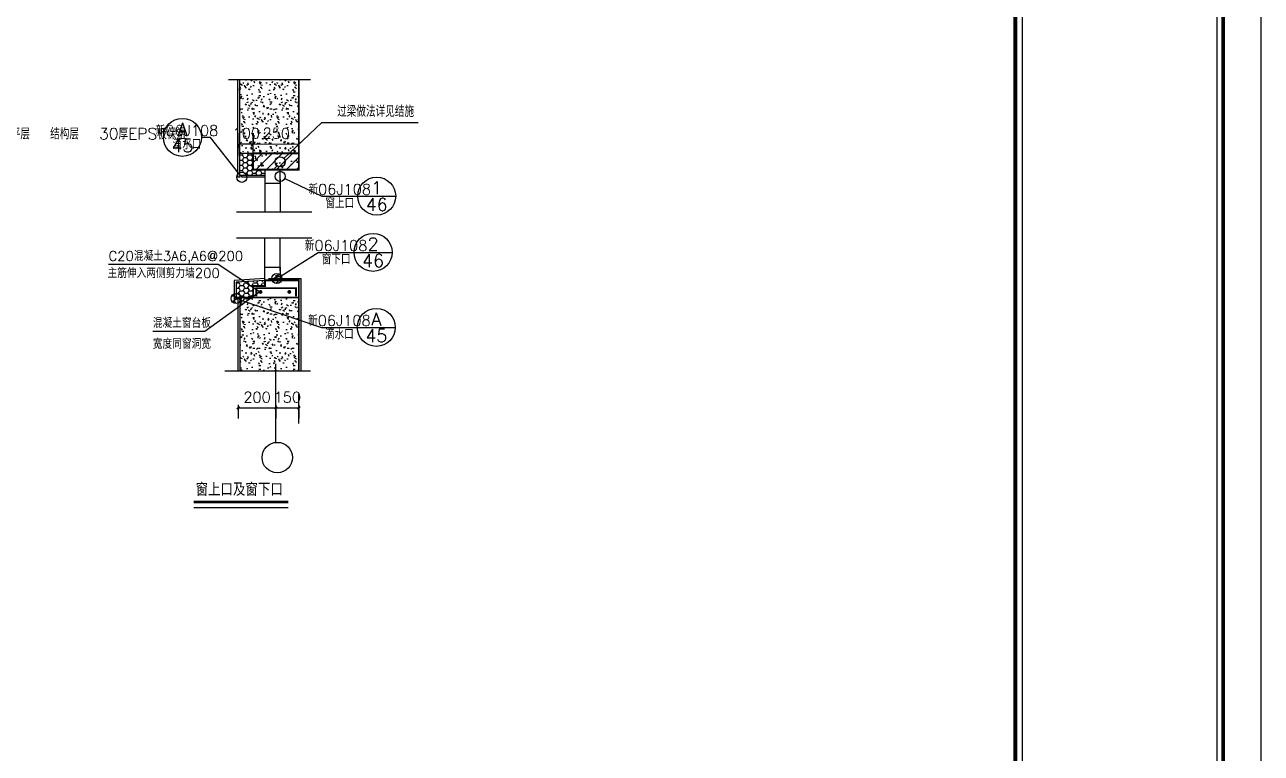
# Model space of a CAD drawing. Header units: inches. Extents: x 0 to 508000, y 0 to 738838.
# Drawn here: x 378569 to 411100, y 222708 to 241887 of the extents above; entities that cross this region are included whole.
import ezdxf
from ezdxf.enums import TextEntityAlignment as Align

# ---------------------------------------------------------------- set-up
doc = ezdxf.new("R2010")
doc.units = ezdxf.units.IN
doc.header["$LTSCALE"] = 1000
doc.header["$MEASUREMENT"] = 0
doc.layers.get('0').update_dxf_attribs({"true_color": 0xffffff})
for name, color, linetype, true_color in [('AXIS', 3, 'Continuous', 0x00ff00), ('DIM_IDEN', 3, 'Continuous', 0x00ff00), ('DIM_LEAD', 3, 'Continuous', 0x00ff00), ('DIM_SYMB', 3, 'Continuous', 0x00ff00), ('E_LINE', 7, 'Continuous', 0xffffff), ('PUB_DIM', 3, 'Continuous', 0x00ff00), ('PUB_WALL', 7, 'Continuous', 0xc0c0c0), ('S_FLOOR', 2, 'Continuous', 0xffff00), ('S_WALL', 7, 'Continuous', 0xc0c0c0), ('TK', 7, 'Continuous', 0xffffff), ('ZG-图框层', 4, 'Continuous', 0x00ffff)]:
    doc.layers.add(name, color=color, linetype=linetype, true_color=true_color)
doc.styles.add('TXTSTY_ANONYMOUS', font='txt.shx', dxfattribs={"height": 0.2, "bigfont": 'gbcbig.shx'})
doc.styles.add('宋体', font='simsun.ttc', dxfattribs={"height": 0.2, "bigfont": 'gbcbig.shx'})
pattern_1 = [(0, (8232051.1, 5841933.13), (112.5, 225), [0, -225]), (0, (8231919.47, 5841902.76), (112.5, 225), [0, -225]), (0, (8231992.6, 5841900.5), (112.5, 225), [0, -225]), (0, (8232072.47, 5841966.88), (112.5, 225), [0, -225]), (0, (8231979.1, 5841889.26), (112.5, 225), [0, -225]), (0, (8232094.97, 5842108.63), (112.5, 225), [0, -225]), (0, (8232026.35, 5842090.63), (112.5, 225), [0, -225]), (0, (8232062.35, 5842062.5), (112.5, 225), [0, -225]), (0, (8231878.97, 5842058), (112.5, 225), [0, -225]), (0, (8231989.22, 5842047.88), (112.5, 225), [0, -225]), (0, (8231946.47, 5841990.5), (112.5, 225), [0, -225]), (0, (8231948.72, 5841906.13), (112.5, 225), [0, -225]), (0, (8232033.1, 5841897.13), (112.5, 225), [0, -225]), (0, (8232094.97, 5841996.13), (112.5, 225), [0, -225]), (0, (8231884.6, 5841961.26), (112.5, 225), [0, -225]), (0, (8231903.72, 5841999.5), (112.5, 225), [0, -225]), (0, (8231991.47, 5841983.76), (112.5, 225), [0, -225]), (0, (8231959.97, 5841951.13), (112.5, 225), [0, -225]), (0, (8231941.97, 5842025.38), (112.5, 225), [0, -225]), (0, (8231970.1, 5842109.76), (112.5, 225), [0, -225]), (0, (8231893.6, 5841914), (112.5, 225), [0, -225]), (0, (8232017.35, 5842063.63), (112.5, 225), [0, -225]), (0, (8231912.72, 5842067), (112.5, 225), [0, -225]), (0, (8231894.72, 5842096.26), (112.5, 225), [0, -225]), (130.6013, (8232081.15, 5842038.189), (-562.499994, 675.000003), [9.878, -4138.9166]), (18.435, (8232065.08, 5842042.474), (562.5, 225), [10.164, -1412.86]), (90, (8232065.08, 5842032.83), (112.5, 225), [9.643, -440.357]), (161.565, (8232074.72, 5842029.617), (-562.5, 225), [10.164, -1412.86]), (53.1301, (8232074.72, 5842029.617), (112.5, 225), [10.714, -1114.286]), (135, (8232083.29, 5841914.974), (-112.5, 225), [9.091, -627.305]), (45, (8232070.436, 5841914.974), (112.5, 225), [9.091, -627.305]), (135, (8232076.864, 5841908.546), (-112.5, 225), [9.091, -627.305]), (45, (8232076.864, 5841908.546), (112.5, 225), [9.091, -627.305]), (116.565, (8231975.08, 5842066.05), (-2e-05, 450), [11.979, -239.579]), (180, (8231969.72, 5842076.76), (-112.5, 225), [12.857, -212.143]), (63.435, (8231951.5, 5842066.05), (1e-06, 450), [11.979, -239.579]), (116.565, (8231956.86, 5842055.33), (-2e-05, 450), [11.979, -239.579]), (0, (8231956.86, 5842055.33), (112.5, 225), [12.857, -212.143]), (63.435, (8231969.72, 5842055.33), (1e-06, 450), [11.979, -239.579]), (107.10273, (8232059.721, 5841989.974), (-337.499987, 1125.000002), [14.573, -6106.0884]), (143.9726, (8232055.436, 5842003.903), (-2137.49997, 1575), [14.573, -3045.7575]), (180, (8232043.65, 5842012.47), (-112.5, 225), [13.929, -211.071]), (36.0274, (8232017.936, 5842003.903), (2137.49998, 1574.99998), [14.573, -3045.7575]), (71.565, (8232013.65, 5841991.046), (337.5, 1125), [13.553, -1409.472]), (107.10273, (8232017.9355, 5841977.117), (-337.499987, 1125.000002), [14.573, -6106.0884]), (143.9726, (8232029.721, 5841968.546), (-2137.49997, 1575), [14.573, -3045.7575]), (0, (8232029.72, 5841968.55), (112.5, 225), [13.929, -211.071]), (36.0274, (8232043.65, 5841968.546), (2137.49998, 1574.99998), [14.573, -3045.7575]), (71.565, (8232055.436, 5841977.117), (337.5, 1125), [13.553, -1409.472]), (150.2551, (8232061.864, 5842094.974), (-337.5, 225), [8.638, -1805.37]), (90, (8232054.36, 5842090.69), (112.5, 225), [8.571, -441.429]), (29.7449, (8232054.364, 5842090.689), (337.5, 225), [8.638, -1805.37]), (116.565, (8232009.36, 5841935.33), (-2e-05, 450), [11.979, -239.579]), (168.6901, (8232004.007, 5841946.046), (-1012.5, 225), [10.9265, -2283.632]), (41.18593, (8231984.721, 5841940.689), (2812.499983, 2474.99998), [11.3894, -4772.176]), (90, (8231984.72, 5841929.97), (112.5, 225), [10.714, -439.286]), (138.81407, (8231993.293, 5841922.474), (-2812.49995, 2475.000016), [11.3894, -4772.176]), (16.69924, (8231993.293, 5841922.474), (3712.499972, 1124.99999), [11.186, -4686.9516]), (60.9454, (8232004.007, 5841925.689), (112.5, 224.999998), [11.031, -4622.002]), (109.9831, (8231915.078, 5842029.617), (-562.500002, 1574.999996), [12.541, -5254.574]), (155.55605, (8231910.793, 5842041.403), (-1462.500006, 674.999986), [12.946, -5424.4243]), (24.44395, (8231887.221, 5842041.403), (1462.5, 674.999997), [12.946, -5424.4243]), (70.0169, (8231882.936, 5842029.617), (562.500002, 1574.999996), [12.541, -5254.574]), (109.9831, (8231887.221, 5842017.831), (-562.500002, 1574.999996), [12.541, -5254.574]), (160.0169, (8231899.007, 5842013.546), (-562.5, 224.99999), [12.541, -2621.0166]), (19.9831, (8231899.007, 5842013.546), (562.5, 225), [12.541, -2621.0166]), (70.0169, (8231910.793, 5842017.831), (562.500002, 1574.999996), [12.541, -5254.574]), (122.0054, (8231998.65, 5842009.26), (-112.50002, 224.99999), [10.108, -2112.538]), (18.435, (8231983.65, 5842014.617), (562.5, 225), [10.164, -1412.86]), (90, (8231983.65, 5842004.97), (112.5, 225), [9.643, -440.357]), (161.565, (8231993.293, 5842001.76), (-562.5, 225), [10.164, -1412.86]), (54.4623, (8231993.293, 5842001.76), (787.5, 1125), [9.217, -3861.829]), (116.565, (8231933.3, 5841954.62), (-2e-05, 450), [11.979, -239.579]), (180, (8231927.94, 5841965.33), (-112.5, 225), [11.786, -213.214]), (59.03624, (8231909.721, 5841954.617), (112.5, 225), [12.495, -2611.433]), (120.96376, (8231916.15, 5841943.903), (-112.50002, 224.99999), [12.495, -2611.433]), (0, (8231916.15, 5841943.9), (112.5, 225), [11.786, -213.214]), (63.435, (8231927.94, 5841943.9), (1e-06, 450), [11.979, -239.579])]

# ---------------------------------------------------------------- blocks, each defined once
blk = doc.blocks.new('DAnoyomous18654')
at = {"layer": 'DIM_LEAD', "color": 7, "true_color": 0xffffff, "style": 'TXTSTY_ANONYMOUS'}
blk.add_text('防水附加层', height=87.5, dxfattribs=at).set_placement((1073785819.094629, 1050116576.411049), align=Align.RIGHT)
blk = doc.blocks.new('DAnoyomous18659')
at = {"layer": 'DIM_SYMB', "lineweight": -3}
for p in [(1073786264.790909, 1050116370.333377), (1073786277.100756, 1050116360.822483), (1073786267.565853, 1050116348.531223)]:
    blk.add_line(p, (1073786188.822926, 1050116349.586619), dxfattribs=at)
at = {"layer": 'DIM_SYMB', "color": 7, "true_color": 0xffffff, "style": 'TXTSTY_ANONYMOUS'}
blk.add_text('2%', height=65.625, rotation=7.2535166108, dxfattribs=at).set_placement((1073786227.437972, 1050116398.604429), align=Align.MIDDLE_CENTER)
blk = doc.blocks.new('DAnoyomous18661')
at = {"layer": 'DIM_SYMB', "color": 7, "true_color": 0xffffff, "style": 'TXTSTY_ANONYMOUS'}
blk.add_text('3+3厚SBS防水层(自带保护层)^M^J碎陶粒块找坡层最薄处30厚^M^J30厚EPS板保温层^M^J20厚1:2.5水泥砂浆找平层^M^J结构层^M^J30厚EPS板保温', height=74.375, dxfattribs=at).set_placement((1073786072.461134, 1050116790.130705), align=Align.MIDDLE_LEFT)
blk = doc.blocks.new('DAnoyomous18667')
at = {"layer": 'DIM_SYMB', "lineweight": -3}
for p, q in [((1073784964.228435, 1050115086.068007), (1073785040.228435, 1050115296.068007)), ((1073785040.228435, 1050115296.068007), (1073785114.228435, 1050114876.068007)), ((1073784654.060062, 1050115086.068007), (1073784964.228435, 1050115086.068007)), ((1073785114.228435, 1050114876.068007), (1073785190.228435, 1050115086.068007)), ((1073785190.228435, 1050115086.068007), (1073785500.396808, 1050115086.068007))]:
    blk.add_line(p, q, dxfattribs=at)
blk = doc.blocks.new('DAnoyomous18674')
at = {"layer": 'DIM_SYMB', "lineweight": -3}
for p, q in [((1073784964.228435, 1050117107.950989), (1073785040.228435, 1050117317.950989)), ((1073785040.228435, 1050117317.950989), (1073785114.228435, 1050116897.950989)), ((1073784654.060062, 1050117107.950989), (1073784964.228435, 1050117107.950989)), ((1073785114.228435, 1050116897.950989), (1073785190.228435, 1050117107.950989)), ((1073785190.228435, 1050117107.950989), (1073785500.396808, 1050117107.950989))]:
    blk.add_line(p, q, dxfattribs=at)
blk = doc.blocks.new('DAnoyomous18680')
at = {"layer": 'DIM_SYMB', "lineweight": -3}
for p, q in [((1073784740.698354, 1050117195.091562), (1073784740.698354, 1050116178.579785)), ((1073784740.698354, 1050116178.579785), (1073784950.698354, 1050116102.579785)), ((1073784950.698354, 1050116102.579785), (1073784530.698354, 1050116028.579785)), ((1073784530.698354, 1050116028.579785), (1073784740.698354, 1050115952.579785)), ((1073784740.698354, 1050115952.579785), (1073784740.698354, 1050114936.068007))]:
    blk.add_line(p, q, dxfattribs=at)
blk = doc.blocks.new('DAnoyomous18684')
at = {"layer": 'AXIS', "lineweight": -3}
blk.add_line((1073785117.100756, 1050115761.116317), (1073785117.100756, 1050114761.116317), dxfattribs=at)
blk.add_circle((1073785117.100756, 1050114661.116317), 100, dxfattribs=at)
blk = doc.blocks.new('DAnoyomous18737')
at = {"layer": 'PUB_DIM', "lineweight": -3}
for p, q in [((1073786137.100756, 1050116368.104911), (1073786137.100756, 1050116560.187884)), ((1073786167.100756, 1050116368.104911), (1073786167.100756, 1050116560.187884)), ((1073786277.100756, 1050116368.104911), (1073786277.100756, 1050116560.187884)), ((1073786307.100756, 1050116368.104911), (1073786307.100756, 1050116560.187884)), ((1073786120.122859, 1050116455.709988), (1073786154.078653, 1050116489.665781)), ((1073786137.100756, 1050116472.687884), (1073786167.100756, 1050116472.687884)), ((1073786150.122859, 1050116455.709988), (1073786184.078653, 1050116489.665781)), ((1073786167.100756, 1050116472.687884), (1073786277.100756, 1050116472.687884)), ((1073786260.122859, 1050116455.709988), (1073786294.078653, 1050116489.665781)), ((1073786277.100756, 1050116472.687884), (1073786307.100756, 1050116472.687884)), ((1073786290.122859, 1050116455.709988), (1073786324.078653, 1050116489.665781))]:
    blk.add_line(p, q, dxfattribs=at)
at = {"layer": 'PUB_DIM', "color": 7, "true_color": 0xffffff, "style": 'TXTSTY_ANONYMOUS'}
for s, p in [('30', (1073786069.600756, 1050116558.937884)), ('110', (1073786222.100756, 1050116560.187884)), ('30', (1073786292.100756, 1050116614.562884))]:
    blk.add_text(s, height=87.5, dxfattribs=at).set_placement(p, align=Align.MIDDLE_CENTER)
blk = doc.blocks.new('DAnoyomous18752')
at = {"layer": 'PUB_DIM', "lineweight": -3}
for p, q in [((1073785217.100756, 1050115467.92203), (1073785217.100756, 1050115183.823491)), ((1073785317.101082, 1050115467.92203), (1073785317.101082, 1050115183.823491)), ((1073786267.100756, 1050115467.92203), (1073786267.100756, 1050115183.823491)), ((1073786307.100756, 1050115467.92203), (1073786307.100756, 1050115183.823491)), ((1073785242.211756, 1050115296.434492), (1073785191.989756, 1050115246.212491)), ((1073785342.212082, 1050115296.434492), (1073785291.990081, 1050115246.212491)), ((1073786292.211756, 1050115296.434492), (1073786241.989756, 1050115246.212491)), ((1073786332.211756, 1050115296.434492), (1073786281.989756, 1050115246.212491)), ((1073785317.101082, 1050115271.323491), (1073785217.100756, 1050115271.323491)), ((1073786267.100756, 1050115271.323491), (1073785317.101082, 1050115271.323491)), ((1073786307.100756, 1050115271.323491), (1073786267.100756, 1050115271.323491))]:
    blk.add_line(p, q, dxfattribs=at)
at = {"layer": 'PUB_DIM', "color": 7, "true_color": 0xffffff, "style": 'TXTSTY_ANONYMOUS'}
for s, p in [('100', (1073785129.600756, 1050115357.573491)), ('1160', (1073785792.100919, 1050115358.823491)), ('40', (1073786374.600756, 1050115357.573491))]:
    blk.add_text(s, height=87.5, dxfattribs=at).set_placement(p, align=Align.MIDDLE_CENTER)
blk = doc.blocks.new('DAnoyomous18759')
at = {"layer": 'PUB_DIM', "lineweight": -3}
for p, q in [((1073786870.845708, 1050116354.759823), (1073786925.482894, 1050116300.122637)), ((1073786676.589705, 1050116327.44123), (1073786985.664301, 1050116327.44123)), ((1073786898.164301, 1050116327.44123), (1073786898.164301, 1050115627.364944)), ((1073786676.589705, 1050115627.364944), (1073786985.664301, 1050115627.364944)), ((1073786870.845708, 1050115654.683537), (1073786925.482894, 1050115600.046351))]:
    blk.add_line(p, q, dxfattribs=at)
at = {"layer": 'PUB_DIM', "color": 7, "true_color": 0xffffff, "style": 'TXTSTY_ANONYMOUS'}
blk.add_text('450', height=87.5, rotation=270.0000006832, dxfattribs=at).set_placement((1073786810.664301, 1050115977.403087), align=Align.MIDDLE_CENTER)
blk = doc.blocks.new('$LinePat$防水层1')
blk.add_hatch(color=0).paths.add_polyline_path([(150, 0), (150, -100), (450, -100), (450, 0)], flags=0)
at = {"color": 0, "lineweight": 100, "const_width": 1}
blk.add_lwpolyline([(150, 0), (150, -100), (450, -100), (450, 0)], close=True, dxfattribs=at)
blk = doc.blocks.new('bngfhffhfhfgh')
at = {"true_color": 0x808080}
h = blk.add_hatch(dxfattribs=at)
h.set_pattern_fill('钢筋混凝土', color=8, scale=635, angle=317.5, style=0)
h.set_pattern_definition([(45, (1073652002.025, 1049993526.965), (-44.194174, 44.194174), []), (50, (1073652002.02, 1049993526.97), (179.31505, -15.68803), [18.75, -206.25]), (355, (1073652002.02, 1049993526.97), (-34.68783, 188.04803), [15, -165]), (100.4514, (1073652016.97, 1049993525.66), (144.62735, 172.35989), [15.93505, -175.28553]), (46.1842, (1073652002.02, 1049993576.97), (266.81026, -41.37975), [28.125, -309.375]), (96.6356, (1073652024.26, 1049993573.52), (233.66568, 243.52947), [23.90257, -262.92825]), (351.1842, (1073652002.02, 1049993576.97), (233.6655, 243.52965), [22.5, -247.5]), (21, (1073652027.02, 1049993564.47), (149.22676, -100.65472), [18.75, -206.25]), (326, (1073652027.02, 1049993564.47), (60.82883, 181.28751), [15, -165]), (71.4514, (1073652039.46, 1049993556.08), (210.05566, 80.63262), [15.93505, -175.28553]), (37.5, (1073652002.025, 1049993526.965), (3.039964, 83.223463), [0, -163, 0, -167.5, 0, -165.625]), (7.5, (1073652002.025, 1049993526.965), (65.767384, 98.60293), [0, -95.5, 0, -159.25, 0, -63.125]), (327.5, (1073651946.275, 1049993526.965), (133.45561, -5.638718), [0, -62.5, 0, -195, 0, -258.75]), (317.5, (1073651921.27, 1049993526.97), (145.79654, 25.026246), [0, -81.25, 0, -129.5, 0, -183.75])])
h.paths.add_polyline_path([(1073785212.100756, 1050116645.24514), (1073785105.353435, 1050116645.24514), (1073785086.726205, 1050116592.74514), (1073785068.211872, 1050116697.74514), (1073785049.103435, 1050116645.24514), (1073785022.100756, 1050116645.24514), (1073785022.100756, 1050115922.36495), (1073785022.100756, 1050115797.364944), (1073785212.100756, 1050115797.364944)], flags=0)
h.paths.add_polyline_path([(1073785217.100756, 1050115672.364944), (1073785217.100756, 1050115792.364944), (1073785022.100756, 1050115792.364944), (1073785022.100756, 1050115086.068007), (1073785049.103435, 1050115086.068007), (1073785068.211872, 1050115138.568007), (1073785086.726205, 1050115033.568007), (1073785105.353435, 1050115086.068007), (1073785217.100756, 1050115086.068007)], flags=0)
h.paths.add_polyline_path([(1073785017.100756, 1050115792.364944), (1073784740.698354, 1050115792.364944), (1073784740.698354, 1050115677.364944), (1073785017.100756, 1050115677.364944)], flags=0)
h.paths.add_polyline_path([(1073785907.416623, 1050115792.364944), (1073785217.100756, 1050115792.364944), (1073785217.100756, 1050115677.364944), (1073785907.416623, 1050115677.364944)], flags=0)
h.paths.add_polyline_path([(1073786267.100756, 1050116112.36495), (1073786272.100756, 1050116112.36495), (1073786272.100756, 1050116192.36495), (1073786167.100756, 1050116192.36495), (1073786167.100756, 1050115792.364944), (1073785907.416623, 1050115792.364944), (1073785907.416623, 1050115677.364944), (1073786267.100756, 1050115677.364944)], flags=0)
h.paths.add_polyline_path([(1073785022.100756, 1050116598.07104), (1073785212.100756, 1050116598.07104), (1073785212.100756, 1050117107.950989), (1073785022.100756, 1050117107.950989)], flags=0)
h.paths.add_polyline_path([(1073786272.100756, 1050116344.402329), (1073786172.100756, 1050116335.524824), (1073786172.100756, 1050116186.837253), (1073786272.100756, 1050116186.837253)], flags=0)
h = blk.add_hatch(dxfattribs=at)
h.set_pattern_fill('HONEY', color=8, scale=381, angle=60, style=0)
h.set_pattern_definition([(0, (1073651488.592, 1049993526.965), (35.71875, 20.622225), [23.8125, -47.625]), (120, (1073651488.592, 1049993526.965), (-35.7187457, 20.6222324), [23.8125, -47.625]), (60, (1073651488.592, 1049993526.965), (4.3e-06, 41.2444574), [-47.625, 23.8125])])
h.paths.add_polyline_path([(1073785312.100475, 1050116645.24514), (1073785217.100756, 1050116645.24514), (1073785217.100756, 1050115797.364944), (1073785312.100475, 1050115797.364944)], flags=0)
h.paths.add_polyline_path([(1073786167.100756, 1050116192.36495), (1073786277.100756, 1050116192.36495), (1073786277.100756, 1050116112.36495), (1073786267.100756, 1050116112.36495), (1073786267.100756, 1050115672.364944), (1073785907.416623, 1050115672.364944), (1073785907.416623, 1050115647.364944), (1073786302.100756, 1050115647.364944), (1073786302.100756, 1050115872.364944), (1073786302.100756, 1050116232.44123), (1073786142.100756, 1050116217.803973), (1073786142.100756, 1050115797.364944), (1073786167.100756, 1050115797.364944)], flags=0)
h.paths.add_polyline_path([(1073786137.100756, 1050115817.364944), (1073785907.416623, 1050115817.364944), (1073785907.416623, 1050115797.364944), (1073786137.100756, 1050115797.364944)], flags=0)
h.paths.add_polyline_path([(1073785907.416623, 1050115817.364944), (1073785317.100475, 1050115817.364944), (1073785317.100475, 1050115797.364944), (1073785907.416623, 1050115797.364944)], flags=0)
h.paths.add_polyline_path([(1073785217.100756, 1050116645.456603), (1073785302.875121, 1050116645.456603), (1073785302.875121, 1050117107.950989), (1073785217.100756, 1050117107.950989)], flags=0)
h.paths.add_polyline_path([(1073786167.100756, 1050116335.080948), (1073786142.100756, 1050116332.861573), (1073786142.100756, 1050116187.886215), (1073786167.100756, 1050116187.886215)], flags=0)
h.paths.add_polyline_path([(1073786302.100756, 1050116327.44123), (1073786272.100756, 1050116324.696744), (1073786272.100756, 1050116214.106227), (1073786302.100756, 1050116214.106227)], flags=0)
h.paths.add_polyline_path([(1073785312.100756, 1050115642.364944), (1073785907.416623, 1050115642.364944), (1073785907.416623, 1050115677.364944), (1073785312.100756, 1050115677.364944)], flags=0)
h.paths.add_polyline_path([(1073785217.100756, 1050115086.068007), (1073785312.100756, 1050115086.068007), (1073785312.100756, 1050115672.364944), (1073785217.100756, 1050115672.364944)], flags=0)
h = blk.add_hatch()
h.set_pattern_fill('ANSI31', color=256, scale=635, angle=45, style=0)
h.set_pattern_definition([(45, (1072071520.497, 1050063542.896), (-28.0633004, 28.0633004), [])])
edge = h.paths.add_edge_path(flags=0)
edge.add_line((1073785332.101082, 1050115086.068007), (1073785332.101082, 1050115627.364944))
edge.add_line((1073785332.101082, 1050115627.364944), (1073786322.100756, 1050115627.364944))
edge.add_line((1073786322.100756, 1050115627.364944), (1073786322.100756, 1050115857.364944))
edge.add_line((1073786322.100756, 1050115857.364944), (1073786322.100756, 1050116348.841081))
edge.add_line((1073786322.100756, 1050116348.841081), (1073786136.205121, 1050116332.338187))
edge.add_line((1073786136.205121, 1050116332.338187), (1073786137.100756, 1050116317.36495))
edge.add_line((1073786137.100756, 1050116317.36495), (1073786307.100756, 1050116332.917035))
edge.add_line((1073786307.100756, 1050116332.917035), (1073786307.100756, 1050115872.364944))
edge.add_line((1073786307.100756, 1050115872.364944), (1073786307.100756, 1050115642.364944))
edge.add_line((1073786307.100756, 1050115642.364944), (1073785317.101082, 1050115642.364944))
edge.add_line((1073785317.101082, 1050115642.364944), (1073785317.101082, 1050115086.068007))
h = blk.add_hatch(dxfattribs=at)
h.set_pattern_fill('AR-CONC', color=8, scale=381, angle=317.5, style=0)
h.set_pattern_definition([(50, (1073652002.025, 1049993526.965), (27.3277003, -2.3908628), [2.8575, -31.4325]), (355, (1073652002.025, 1049993526.965), (-5.286424, 28.6584964), [2.286, -25.146]), (100.451, (1073652004.302, 1049993526.766), (22.0413752, 26.267503), [2.4285, -26.7135]), (46.1842, (1073652002.025, 1049993534.585), (40.661856, -6.306349), [4.28625, -47.14875]), (96.6356, (1073652005.413, 1049993534.06), (35.610635, 37.113833), [3.64275, -40.07025]), (351.184, (1073652002.025, 1049993534.585), (35.610691, 37.113768), [3.429, -37.719]), (21, (1073652005.835, 1049993532.68), (22.742232, -15.3398278), [2.8575, -31.4325]), (326, (1073652005.835, 1049993532.68), (9.2703043, 27.628195), [2.286, -25.146]), (71.4514, (1073652007.73, 1049993531.402), (32.0124736, 12.2884287), [2.4285, -26.7135]), (37.5, (1073652002.025, 1049993526.965), (0.4632905, 12.68325583), [0, -24.8412, 0, -25.527, 0, -25.24125]), (7.5, (1073652002.025, 1049993526.965), (10.0229494, 15.0270862), [0, -14.5542, 0, -24.2697, 0, -9.62025]), (327.5, (1073651993.529, 1049993526.965), (20.3385893, -0.8593116), [0, -9.525, 0, -29.718, 0, -39.4335]), (317.5, (1073651989.719, 1049993526.965), (22.2193772, 3.8139737), [0, -12.3825, 0, -19.7358, 0, -28.0035])])
h.paths.add_polyline_path([(1073785017.100756, 1050115892.364944), (1073785017.100756, 1050115922.364944), (1073784740.698354, 1050115922.364944), (1073784740.698354, 1050115892.364944)], flags=0)
h.paths.add_polyline_path([(1073784740.698354, 1050115892.364944), (1073784740.698354, 1050115862.35186), (1073784793.198354, 1050115843.243423), (1073784688.198354, 1050115824.72909), (1073784694.861592, 1050115822.364944), (1073785017.100756, 1050115822.364944), (1073785017.100756, 1050115892.364944)], flags=0)
at = {"lineweight": -3}
blk.add_line((1073786167.100756, 1050116317.36495), (1073785327.100637, 1050116317.36495), dxfattribs=at)
at = {"lineweight": -3, "const_width": 5}
for points in [[(1073784997.100756, 1050117107.950989), (1073784997.100756, 1050115922.36495)], [(1073784997.100756, 1050115086.068007), (1073784997.100756, 1050115652.364944), (1073784740.698354, 1050115652.364944)]]:
    blk.add_lwpolyline(points, dxfattribs=at)
at = {"lineweight": -3}
for points in [[(1073785017.100756, 1050117107.950989), (1073785017.100756, 1050115922.36495)], [(1073785017.100756, 1050115086.068007), (1073785017.100756, 1050115792.364944), (1073785217.100756, 1050115792.364944), (1073785217.100756, 1050115086.068007)]]:
    blk.add_lwpolyline(points, dxfattribs=at)
for points in [[(1073786286.130119, 1050116326.279247), (1073786137.100756, 1050116317.36495), (1073786137.100756, 1050115935.787415, -0.4351227173), (1073786046.53289, 1050115851.419847), (1073785390.759257, 1050115851.419847, -0.4117981344), (1073785317.100475, 1050115924.473158), (1073785317.100704, 1050117107.950989)], [(1073786285.533029, 1050116336.261406), (1073786127.100756, 1050116326.784666), (1073786127.100756, 1050115935.787415, -0.4364920722), (1073786046.898484, 1050115861.419847), (1073785390.759257, 1050115861.419847, -0.4116154762), (1073785327.100475, 1050115924.515926), (1073785327.100704, 1050117107.950989)]]:
    blk.add_lwpolyline(points, format="xyb", dxfattribs=at)
at = {"color": 8, "lineweight": -3, "true_color": 0x808080}
blk.add_lwpolyline([(1073785317.101082, 1050115086.068007), (1073785317.101082, 1050115642.364944), (1073786307.100756, 1050115642.364944), (1073786307.100756, 1050115872.364944), (1073786307.100756, 1050116332.917035), (1073786137.100756, 1050116317.36495), (1073786136.205121, 1050116332.338187), (1073786322.100756, 1050116348.841081), (1073786322.100756, 1050115857.364944), (1073786322.100756, 1050115627.364944), (1073785332.101082, 1050115627.364944), (1073785332.101082, 1050115086.068007)], dxfattribs=at)
at = {"lineweight": -3}
blk.add_arc((1073786000.820146, 1050115878.319297), 19.891712, 301.8348074394, 238.1651925606, dxfattribs=at)
at = {"layer": 'E_LINE', "lineweight": -3}
for p, q in [((1073785017.100756, 1050115922.364944), (1073784740.698354, 1050115922.364944)), ((1073785017.100756, 1050115922.364944), (1073784740.698354, 1050115922.364944)), ((1073785017.100756, 1050115892.364944), (1073784740.698354, 1050115892.364944)), ((1073785017.100756, 1050115822.364944), (1073784694.861592, 1050115822.364944))]:
    blk.add_line(p, q, dxfattribs=at)
at = {"layer": 'PUB_WALL', "lineweight": -3, "const_width": 10}
for points in [[(1073785022.100756, 1050115086.068007), (1073785022.100756, 1050115922.36495), (1073785022.100756, 1050117107.950989)], [(1073785212.100756, 1050115792.364944), (1073785212.100756, 1050117107.950989)], [(1073785312.100475, 1050117107.950989), (1073785312.100475, 1050115792.364944)], [(1073786302.100756, 1050116332.917035), (1073786302.100756, 1050115872.364944)], [(1073786307.399301, 1050116327.925956), (1073786137.399301, 1050116312.373871)], [(1073786142.100756, 1050116317.36495), (1073786142.100756, 1050115792.364944)], [(1073786277.100756, 1050116292.36495), (1073786167.100756, 1050116292.36495)], [(1073786172.100756, 1050116287.36495), (1073786172.100756, 1050115792.364944)], [(1073786272.100756, 1050116287.36495), (1073786272.100756, 1050116207.36495)], [(1073786277.100756, 1050116212.36495), (1073786267.100756, 1050116212.36495)], [(1073786272.100756, 1050116207.36495), (1073786272.100756, 1050115672.364944)], [(1073786302.100756, 1050115872.364944), (1073786302.100756, 1050115642.364944)], [(1073786167.100756, 1050115797.364944), (1073784740.698354, 1050115797.364944)], [(1073786137.100756, 1050115817.364944), (1073785317.100475, 1050115817.364944)], [(1073785017.100756, 1050115677.364944), (1073784740.698354, 1050115677.364944)], [(1073785212.100756, 1050115672.364944), (1073785212.100756, 1050115086.068007)], [(1073786267.100756, 1050115677.364944), (1073785217.100756, 1050115677.364944)], [(1073785312.100756, 1050115642.364944), (1073785312.100756, 1050115086.068007)], [(1073786307.100756, 1050115647.364944), (1073785317.101082, 1050115647.364944)]]:
    blk.add_lwpolyline(points, dxfattribs=at)
at = {"layer": 'S_FLOOR', "lineweight": -3}
for p, q in [((1073786307.100756, 1050116332.917035), (1073786137.100756, 1050116317.36495)), ((1073786277.100756, 1050116287.36495), (1073786167.100756, 1050116287.36495)), ((1073786277.100756, 1050116207.36495), (1073786267.100756, 1050116207.36495)), ((1073786167.100756, 1050115792.364944), (1073784740.698354, 1050115792.364944)), ((1073786137.100756, 1050115822.364944), (1073785317.100475, 1050115822.364944)), ((1073785017.100756, 1050115672.364944), (1073784740.698354, 1050115672.364944)), ((1073786267.100756, 1050115672.364944), (1073785217.100756, 1050115672.364944)), ((1073786307.100756, 1050115642.364944), (1073785317.101082, 1050115642.364944))]:
    blk.add_line(p, q, dxfattribs=at)
at = {"layer": 'S_WALL', "lineweight": -3}
for p, q in [((1073785017.100756, 1050117107.950989), (1073785017.100756, 1050115922.36495)), ((1073785217.100756, 1050115792.364944), (1073785217.100756, 1050117107.950989)), ((1073785317.100475, 1050117107.950989), (1073785317.100475, 1050115792.364944)), ((1073786137.100756, 1050116317.36495), (1073786137.100756, 1050115792.364944)), ((1073786167.100756, 1050116287.36495), (1073786167.100756, 1050115792.364944)), ((1073786277.100756, 1050116287.36495), (1073786277.100756, 1050116207.36495)), ((1073786307.100756, 1050116332.917035), (1073786307.100756, 1050115872.364944)), ((1073786267.100756, 1050116207.36495), (1073786267.100756, 1050115672.364944)), ((1073785017.100756, 1050115086.068007), (1073785017.100756, 1050115922.36495)), ((1073786307.100756, 1050115872.364944), (1073786307.100756, 1050115642.364944)), ((1073785217.100756, 1050115086.068007), (1073785217.100756, 1050115672.364944)), ((1073785317.100756, 1050115086.068007), (1073785317.100756, 1050115642.364944))]:
    blk.add_line(p, q, dxfattribs=at)
at = {"yscale": 0.1000000238418579}
for p, xscale, rotation in [((1073785327.100685, 1050117047.890221), -0.1001012325286865, 270), ((1073785327.100666, 1050116987.829453), -0.1001012325286865, 270), ((1073785327.100646, 1050116927.768685), -0.1001012325286865, 270), ((1073785327.100627, 1050116500.002069), -0.1001012325286865, 270), ((1073785327.100589, 1050116379.880533), -0.1001012325286865, 270), ((1073785327.100608, 1050116439.941301), -0.1001012325286865, 270), ((1073785327.10057, 1050116319.819766), -0.1001012325286865, 270), ((1073785327.100551, 1050116259.758998), -0.1001012325286865, 270), ((1073786127.100756, 1050116326.784666), -0.123332142829895, 90), ((1073786206.316892, 1050116331.523036), -0.1322628891694035, 3.423098012445003), ((1073786285.533029, 1050116336.261406), -0.1322628891694035, 3.423098012445003), ((1073785327.100532, 1050116199.69823), -0.1001012325286865, 270), ((1073786127.100756, 1050116252.785353), -0.123332142829895, 90), ((1073785327.100494, 1050115984.576694), -0.1001012325286865, 270), ((1073785327.100513, 1050116044.637462), -0.1001012325286865, 270), ((1073786127.100756, 1050116083.786041), -0.123332142829895, 90), ((1073785327.100475, 1050115924.515926), -0.1001012325286865, 270), ((1073786127.100756, 1050116009.786728), -0.123332142829895, 90), ((1073785377.773596, 1050115848.318377), -0.1493834743071066, 315.2543464936724), ((1073786105.284013, 1050115875.220567), -0.09945048655716889, 19.25736219599921), ((1073786132.808415, 1050115933.296067), -0.09945045447322606, 66.41915014184762)]:
    blk.add_blockref('$LinePat$防水层1', p, dxfattribs=dict(at, xscale=xscale, rotation=rotation))
at = {"xscale": -0.1093566417694092, "yscale": 0.1000000238418579}
for p in [(1073785456.37318, 1050115861.419847), (1073785521.987103, 1050115861.419847), (1073785587.601025, 1050115861.419847), (1073785653.214948, 1050115861.419847), (1073785718.828871, 1050115861.419847), (1073785784.442793, 1050115861.419847), (1073785850.056716, 1050115861.419847), (1073785915.670639, 1050115861.419847), (1073785981.284561, 1050115861.419847), (1073786046.898484, 1050115861.419847)]:
    blk.add_blockref('$LinePat$防水层1', p, dxfattribs=at)
at = {"layer": 'AXIS'}
blk.add_blockref('DAnoyomous18684', (0, 0), dxfattribs=at)
at = {"layer": 'DIM_LEAD'}
blk.add_blockref('DAnoyomous18654', (0, 0), dxfattribs=at)
at = {"layer": 'DIM_SYMB'}
for name in ['DAnoyomous18674', 'DAnoyomous18680', 'DAnoyomous18661', 'DAnoyomous18659', 'DAnoyomous18667']:
    blk.add_blockref(name, (0, 0), dxfattribs=at)
at = {"layer": 'PUB_DIM'}
for name in ['DAnoyomous18737', 'DAnoyomous18759', 'DAnoyomous18752']:
    blk.add_blockref(name, (0, 0), dxfattribs=at)
blk = doc.blocks.new('DAnoyomous18916')
at = {"layer": 'DIM_SYMB', "lineweight": -3}
for p, q in [((8232982.3, 5843946.1), (8233229.7, 5843946.1)), ((8233229.7, 5843946.1), (8233230.2, 5843948.1)), ((8233230.2, 5843948.1), (8233230.7, 5843944.1)), ((8233230.7, 5843944.1), (8233231.2, 5843946.1)), ((8233231.2, 5843946.1), (8233478.6, 5843946.1))]:
    blk.add_line(p, q, dxfattribs=at)
blk = doc.blocks.new('DAnoyomous18922')
at = {"layer": 'DIM_SYMB', "lineweight": -3}
for p, q in [((8232982.3, 5843776.6), (8233229.7, 5843776.6)), ((8233229.7, 5843776.6), (8233230.2, 5843778.6)), ((8233230.2, 5843778.6), (8233230.7, 5843774.6)), ((8233230.7, 5843774.6), (8233231.2, 5843776.6)), ((8233231.2, 5843776.6), (8233478.6, 5843776.6))]:
    blk.add_line(p, q, dxfattribs=at)
blk = doc.blocks.new('DAnoyomous18937')
at = {"layer": 'PUB_DIM', "lineweight": -3}
for p, q in [((8233001, 5842664.2), (8232985.1, 5842648.3)), ((8232993.1, 5842676.4), (8232993.1, 5842586.3)), ((8232993.1, 5842656.3), (8233241.9, 5842656.3)), ((8233249.9, 5842664.2), (8233234, 5842648.3)), ((8233241.9, 5842676.4), (8233241.9, 5842586.3)), ((8233241.9, 5842656.3), (8233391.9, 5842656.3)), ((8233399.9, 5842664.2), (8233384, 5842648.3)), ((8233391.9, 5842676.4), (8233391.9, 5842586.3))]:
    blk.add_line(p, q, dxfattribs=at)
at = {"layer": 'PUB_DIM', "color": 7, "true_color": 0xffffff, "style": 'TXTSTY_ANONYMOUS'}
for s, p in [('200', (8233117.5, 5842726.3)), ('150', (8233316.9, 5842726.3))]:
    blk.add_text(s, height=70, dxfattribs=at).set_placement(p, align=Align.MIDDLE_CENTER)
blk = doc.blocks.new('DAnoyomous18944')
at = {"layer": 'PUB_DIM', "lineweight": -3}
for p, q in [((8233092.6, 5844320.6), (8233093.8, 5844464.8)), ((8233392.6, 5844318), (8233393.8, 5844462.1)), ((8233080.4, 5844382.1), (8233106.1, 5844407.4)), ((8233093.2, 5844394.8), (8233393.2, 5844392.1)), ((8233380.4, 5844379.5), (8233406.1, 5844404.7))]:
    blk.add_line(p, q, dxfattribs=at)
at = {"layer": 'PUB_DIM', "color": 7, "true_color": 0xffffff, "style": 'TXTSTY_ANONYMOUS'}
blk.add_text('250', height=70, rotation=359.49545, dxfattribs=at).set_placement((8233243.8, 5844463.4), align=Align.MIDDLE_CENTER)
blk = doc.blocks.new('DAnoyomous18957')
at = {"layer": 'PUB_DIM', "lineweight": -3}
for p, q in [((8233001.8, 5844318), (8233001.8, 5844463.4)), ((8233091.9, 5844318), (8233091.9, 5844463.4)), ((8232988.9, 5844380.5), (8233014.6, 5844406.2)), ((8233001.8, 5844393.4), (8233091.9, 5844393.4)), ((8233079.1, 5844380.5), (8233104.8, 5844406.2))]:
    blk.add_line(p, q, dxfattribs=at)
at = {"layer": 'PUB_DIM', "color": 7, "true_color": 0xffffff, "style": 'TXTSTY_ANONYMOUS'}
blk.add_text('100', height=70, dxfattribs=at).set_placement((8233046.9, 5844463.4), align=Align.MIDDLE_CENTER)
blk = doc.blocks.new('DAnoyomous18973')
at = {"layer": 'DIM_IDEN', "lineweight": -3}
for p, q in [((8233299.1, 5844166), (8233543.6, 5844049.9)), ((8233543.6, 5844049.9), (8234029.2, 5844049.9))]:
    blk.add_line(p, q, dxfattribs=at)
for centre, radius in [((8233269.1, 5844180.2), 33.2), ((8233904.2, 5844049.9), 125)]:
    blk.add_circle(centre, radius, dxfattribs=at)
at = {"layer": 'DIM_IDEN', "color": 7, "true_color": 0xffffff, "style": 'TXTSTY_ANONYMOUS'}
for s, height, p in [('新06J108', 70, (8233661.4, 5844059.7)), ('1', 84, (8233904.2, 5844062.4))]:
    blk.add_text(s, height=height, dxfattribs=at).set_placement(p, align=Align.CENTER)
for s, height, p in [('窗上口', 70, (8233661.4, 5844040.1)), ('46', 84, (8233904.2, 5844037.4))]:
    blk.add_text(s, height=height, dxfattribs=at).set_placement(p, align=Align.TOP_CENTER)
blk = doc.blocks.new('DAnoyomous18982')
at = {"layer": 'DIM_IDEN', "lineweight": -3}
for p, q in [((8233276.2, 5843525.5), (8233519.8, 5843679.9)), ((8233519.8, 5843679.9), (8234005.4, 5843679.9))]:
    blk.add_line(p, q, dxfattribs=at)
for centre, radius in [((8233880.4, 5843679.9), 125), ((8233248.2, 5843507.7), 33.2)]:
    blk.add_circle(centre, radius, dxfattribs=at)
at = {"layer": 'DIM_IDEN', "color": 7, "true_color": 0xffffff, "style": 'TXTSTY_ANONYMOUS'}
for s, height, p in [('新06J108', 70, (8233637.6, 5843689.7)), ('2', 84, (8233880.4, 5843692.4))]:
    blk.add_text(s, height=height, dxfattribs=at).set_placement(p, align=Align.CENTER)
for s, height, p in [('窗下口', 70, (8233637.6, 5843670.1)), ('46', 84, (8233880.4, 5843667.4))]:
    blk.add_text(s, height=height, dxfattribs=at).set_placement(p, align=Align.TOP_CENTER)
blk = doc.blocks.new('DAnoyomous18991')
at = {"layer": 'DIM_IDEN', "lineweight": -3}
for p, q in [((8232811.7, 5844437), (8232751.3, 5844437)), ((8232996.5, 5844200.1), (8232811.7, 5844437))]:
    blk.add_line(p, q, dxfattribs=at)
for centre, radius in [((8232626.3, 5844437), 125), ((8233016.9, 5844174), 33.2)]:
    blk.add_circle(centre, radius, dxfattribs=at)
at = {"layer": 'DIM_IDEN', "color": 7, "true_color": 0xffffff, "style": 'TXTSTY_ANONYMOUS'}
for s, height, p in [('新06J108', 70, (8232656.5, 5844446.8)), ('A', 84, (8232626.3, 5844449.5))]:
    blk.add_text(s, height=height, dxfattribs=at).set_placement(p, align=Align.CENTER)
for s, height, p in [('45', 84, (8232626.3, 5844424.5)), ('滴水口', 70, (8232656.5, 5844427.2))]:
    blk.add_text(s, height=height, dxfattribs=at).set_placement(p, align=Align.TOP_CENTER)
blk = doc.blocks.new('DAnoyomous19000')
at = {"layer": 'DIM_IDEN', "lineweight": -3}
for p, q in [((8233010.9, 5843366), (8233541.2, 5843186.5)), ((8233541.2, 5843186.5), (8234026.8, 5843186.5))]:
    blk.add_line(p, q, dxfattribs=at)
for centre, radius in [((8232979.4, 5843376.7), 33.2), ((8233901.8, 5843186.5), 125)]:
    blk.add_circle(centre, radius, dxfattribs=at)
at = {"layer": 'DIM_IDEN', "color": 7, "true_color": 0xffffff, "style": 'TXTSTY_ANONYMOUS'}
for s, height, p in [('A', 84, (8233901.8, 5843199)), ('新06J108', 70, (8233659, 5843196.3))]:
    blk.add_text(s, height=height, dxfattribs=at).set_placement(p, align=Align.CENTER)
for s, height, p in [('滴水口', 70, (8233659, 5843176.7)), ('45', 84, (8233901.8, 5843174))]:
    blk.add_text(s, height=height, dxfattribs=at).set_placement(p, align=Align.TOP_CENTER)
blk = doc.blocks.new('bgfjhnghfjkjghk')
h = blk.add_hatch()
h.set_pattern_fill('加气混凝土', color=256, scale=476.25, angle=63.43495, style=0)
h.set_pattern_definition(pattern_1)
h.paths.add_polyline_path([(8233091.9, 5844331), (8233391.9, 5844331), (8233391.9, 5844818.7), (8233091.9, 5844818.7)], flags=0)
h.paths.add_polyline_path([(8233001.8, 5844331), (8233091.9, 5844331), (8233091.9, 5844818.7), (8233001.8, 5844818.7)], flags=0)
h = blk.add_hatch()
h.set_pattern_fill('HONEY', color=256, scale=317.5, angle=60, style=0)
h.set_pattern_definition([(0, (0, 0), (29.765625, 17.1851875), [19.84375, -39.6875]), (120, (0, 0), (-29.765621444, 17.18519366), [19.84375, -39.6875]), (60, (0, 0), (3.556e-06, 34.37038116), [-39.6875, 19.84375])])
edge = h.paths.add_edge_path(flags=0)
edge.add_arc((8233016.9, 5844174), 33.2, 22.13231, 112.13231, ccw=False)
edge.add_line((8233047.7, 5844186.5), (8233169.1, 5844186.5))
edge.add_line((8233169.1, 5844186.5), (8233169.1, 5844224))
edge.add_line((8233169.1, 5844224), (8233091.9, 5844224))
edge.add_line((8233091.9, 5844224), (8233091, 5844224))
edge.add_line((8233091, 5844224), (8233091.9, 5844331))
edge.add_line((8233091.9, 5844331), (8233004.4, 5844331))
edge.add_line((8233004.4, 5844331), (8233004.4, 5844204.7))
h = blk.add_hatch()
h.set_pattern_fill('钢筋混凝土', color=256, scale=476.25, angle=317.5, style=0)
h.set_pattern_definition([(45, (8231984.72, 5842001.76), (-33.1456, 33.1456), []), (50, (8231984.72, 5842001.76), (134.4863, -11.766), [14.0625, -154.6875]), (355, (8231984.72, 5842001.76), (-26.016, 141.036), [11.25, -123.75]), (100.4514, (8231995.93, 5842000.78), (108.4705, 129.27), [11.951, -131.464]), (46.184, (8231984.72, 5842039.26), (200.108, -31.035), [21.094, -232.031]), (96.636, (8232001.4, 5842036.67), (175.249, 182.647), [17.927, -197.196]), (351.184, (8231984.72, 5842039.26), (175.249, 182.647), [16.875, -185.625]), (21, (8232003.47, 5842029.88), (111.92, -75.491), [14.0625, -154.6875]), (326, (8232003.47, 5842029.88), (45.6216, 135.9656), [11.25, -123.75]), (71.4514, (8232012.8, 5842023.6), (157.542, 60.4745), [11.951, -131.464]), (37.5, (8231984.72, 5842001.76), (2.28, 62.4176), [0, -122.25, 0, -125.625, 0, -124.2188]), (7.5, (8231984.72, 5842001.76), (49.3255, 73.9522), [0, -71.625, 0, -119.4375, 0, -47.3438]), (327.5, (8231942.91, 5842001.76), (100.0917, -4.229), [0, -46.875, 0, -146.25, 0, -194.0625]), (317.5, (8231924.16, 5842001.76), (109.3474, 18.7697), [0, -60.9375, 0, -97.125, 0, -137.8125])])
h.paths.add_polyline_path([(8233091.9, 5844331), (8233091, 5844224), (8233391.9, 5844224), (8233391.9, 5844331)], flags=0)
h = blk.add_hatch()
h.set_pattern_fill('钢筋混凝土', color=256, scale=317.5, angle=317.5, style=0)
h.set_pattern_definition([(45, (8231984.72, 5842001.76), (-22.0971, 22.0971), []), (50, (8231984.72, 5842001.76), (89.6575, -7.844), [9.375, -103.125]), (355, (8231984.72, 5842001.76), (-17.344, 94.024), [7.5, -82.5]), (100.4514, (8231992.19, 5842001.11), (72.3137, 86.18), [7.9675, -87.6428]), (46.184, (8231984.72, 5842026.76), (133.405, -20.69), [14.0625, -154.6875]), (96.6356, (8231995.84, 5842025.04), (116.833, 121.765), [11.951, -131.464]), (351.184, (8231984.72, 5842026.76), (116.833, 121.765), [11.25, -123.75]), (21, (8231997.22, 5842020.51), (74.6134, -50.3274), [9.375, -103.125]), (326, (8231997.22, 5842020.51), (30.4144, 90.6438), [7.5, -82.5]), (71.4514, (8232003.44, 5842016.32), (105.028, 40.3163), [7.9675, -87.6428]), (37.5, (8231984.72, 5842001.76), (1.52, 41.61173), [0, -81.5, 0, -83.75, 0, -82.8125]), (7.5, (8231984.72, 5842001.76), (32.8837, 49.3015), [0, -47.75, 0, -79.625, 0, -31.5625]), (327.5, (8231956.846, 5842001.76), (66.7278, -2.81936), [0, -31.25, 0, -97.5, 0, -129.375]), (317.5, (8231944.346, 5842001.76), (72.8983, 12.5131), [0, -40.625, 0, -64.75, 0, -91.875])])
edge = h.paths.add_edge_path(flags=0)
edge.add_arc((8233248.2, 5843507.7), 33.2, 180, 360)
edge.add_arc((8233248.2, 5843507.7), 33.2, 360, 540)
edge = h.paths.add_edge_path(flags=0)
edge.add_arc((8233329.7, 5843419.4), 6.25, 180, 360)
edge.add_arc((8233329.7, 5843419.4), 6.25, 0, 180)
h = blk.add_hatch()
h.set_pattern_fill('HONEY', color=256, scale=317.5, angle=60, style=0)
h.set_pattern_definition([(0, (8231984.721, 5842001.76), (29.76562, 17.18519), [19.84375, -39.6875]), (120, (8231984.721, 5842001.76), (-29.76562, 17.1852), [19.84375, -39.6875]), (60, (8231984.721, 5842001.76), (4e-06, 34.37038), [-39.6875, 19.84375])])
edge = h.paths.add_edge_path(flags=0)
edge.add_arc((8232979.4, 5843376.7), 33.2, 341.30226, 360, ccw=False)
edge.add_line((8233010.9, 5843366), (8233043.4, 5843355))
edge.add_line((8233043.4, 5843355), (8233091.9, 5843390.4))
edge.add_line((8233091.9, 5843390.4), (8233091.9, 5843447.4))
edge.add_line((8233091.9, 5843447.4), (8233032.7, 5843486.4))
edge.add_line((8233032.7, 5843486.4), (8232979.4, 5843482.9))
edge.add_line((8232979.4, 5843482.9), (8232979.4, 5843409.8))
edge.add_arc((8232979.4, 5843376.7), 33.2, 0, 90, ccw=False)
h.paths.add_polyline_path([(8233169.1, 5843457.9), (8233169.1, 5843495.4), (8233032.7, 5843486.4), (8233091.9, 5843447.4), (8233091.9, 5843457.9)], flags=0)
edge = h.paths.add_edge_path(flags=0)
edge.add_arc((8232979.4, 5843376.7), 33.2, 0, 180)
edge.add_arc((8232979.4, 5843376.7), 33.2, 180, 360)
h = blk.add_hatch()
h.set_pattern_fill('加气混凝土', color=256, scale=476.25, angle=63.43495, style=0)
h.set_pattern_definition(pattern_1)
h.paths.add_polyline_path([(8233391.9, 5843237), (8233091.9, 5843338.6), (8233091.9, 5842900.6), (8233391.9, 5842900.6)], flags=0)
h.paths.add_polyline_path([(8233091.9, 5843382.9), (8233091.9, 5843338.6), (8233391.9, 5843237), (8233391.9, 5843382.9)], flags=0)
h.paths.add_polyline_path([(8233004.4, 5842900.6), (8233091.9, 5842900.6), (8233091.9, 5843390.4), (8233004.4, 5843390.4)], flags=0)
at = {"lineweight": -3}
for p, q in [((8232929.8, 5844818.7), (8233469.2, 5844818.7)), ((8232991.9, 5844374), (8232991.9, 5844818.7)), ((8233004.4, 5844361.5), (8233004.4, 5844818.7)), ((8233391.9, 5844224), (8233391.9, 5844818.7)), ((8233004.4, 5844374), (8232991.9, 5844374)), ((8232991.9, 5844374), (8233004.4, 5844374)), ((8232991.9, 5844174), (8232991.9, 5844374)), ((8233004.4, 5844186.5), (8233004.4, 5844361.5)), ((8233091.9, 5844331), (8233004.4, 5844331)), ((8233004.4, 5844174), (8232991.9, 5844174)), ((8233169.1, 5844186.5), (8233004.4, 5844186.5)), ((8233004.4, 5844186.5), (8233004.4, 5844174)), ((8233016.9, 5844186.5), (8233004.4, 5844186.5)), ((8233016.9, 5844174), (8233016.9, 5844186.5)), ((8233169.1, 5844174), (8233016.9, 5844174)), ((8233091.9, 5844224), (8233391.9, 5844224)), ((8233169.1, 5844174), (8233169.1, 5843946.1)), ((8233269.1, 5844161.5), (8233269.1, 5843946.1)), ((8233169.1, 5843557.9), (8233169.1, 5843776.6)), ((8233269.1, 5843557.9), (8233269.1, 5843776.6)), ((8232861.5, 5843599.1), (8232140.6, 5843599.1)), ((8233134.4, 5843419.4), (8232861.5, 5843599.1)), ((8233091.9, 5843457.9), (8233091.9, 5843382.9)), ((8233091.9, 5843457.9), (8233169.1, 5843457.9)), ((8233169.1, 5843495.4), (8233391.9, 5843495.4)), ((8233169.1, 5843495.4), (8233169.1, 5843457.9)), ((8233391.9, 5843495.4), (8233391.9, 5842900.6)), ((8233128.1, 5843416.7), (8232773.1, 5843158.2)), ((8232773.1, 5843158.2), (8232432.1, 5843158.2)), ((8232904.8, 5842900.6), (8233469.2, 5842900.6)), ((8233241.9, 5842428.8), (8233241.9, 5842946.2)), ((8233391.9, 5842553.2), (8233391.9, 5842746.4))]:
    blk.add_line(p, q, dxfattribs=at)
for points, const_width in [([(8233091.9, 5844224), (8233391.9, 5844224), (8233391.9, 5844818.7)], 12.5), ([(8233391.9, 5842900.6), (8233391.9, 5843495.4), (8233169.1, 5843495.4), (8233169.1, 5843457.9), (8233091.9, 5843457.9), (8233091.9, 5843382.9)], 12.5), ([(8233135.2, 5843444.4), (8233112.1, 5843444.4), (8233112.1, 5843391.7)], 12.5), ([(8233135.2, 5843444.4), (8233373.8, 5843444.4), (8233373.8, 5843391.7)], 12.5), ([(8232979.4, 5843382.9), (8233391.9, 5843382.9)], 12.5), ([(8232701.1, 5842036.8), (8233322.9, 5842036.8)], 17.5)]:
    blk.add_lwpolyline(points, dxfattribs=dict(at, const_width=const_width))
at = {"lineweight": -3, "const_width": 12.5}
blk.add_lwpolyline([(8233391.9, 5844224), (8233091, 5844224), (8233091.9, 5844331), (8233391.9, 5844331)], close=True, dxfattribs=at)
at = {"lineweight": -3}
for points in [[(8233169.1, 5844224), (8233169.1, 5844136.5), (8233269.1, 5844136.5), (8233269.1, 5844224)], [(8233169.1, 5843495.4), (8233169.1, 5843582.9), (8233269.1, 5843582.9), (8233269.1, 5843495.4)]]:
    blk.add_lwpolyline(points, close=True, dxfattribs=at)
for points in [[(8233169.1, 5843507.9), (8232966.9, 5843495.4), (8232966.9, 5843370.4), (8232979.4, 5843370.4)], [(8233169.1, 5843495.4), (8232979.4, 5843482.9), (8232979.4, 5843382.9), (8233004.4, 5843382.9), (8233004.4, 5842900.6)], [(8233191.9, 5843507.9), (8233404.4, 5843507.9), (8233404.4, 5842900.6)], [(8233191.9, 5843495.4), (8233391.9, 5843495.4), (8233391.9, 5842900.6)], [(8232991.9, 5843370.4), (8232991.9, 5843382.9), (8232979.4, 5843382.9), (8232979.4, 5843370.4)], [(8232991.9, 5843370.4), (8232991.9, 5842900.6)], [(8232701.1, 5842001.8), (8233322.9, 5842001.8)]]:
    blk.add_lwpolyline(points, dxfattribs=at)
at = {"lineweight": -3, "const_width": 12.5}
for points in [[(8233134.4, 5843419.4, 1), (8233146.9, 5843419.4, 1)], [(8233335.9, 5843419.4, -1), (8233323.4, 5843419.4, -1)]]:
    blk.add_lwpolyline(points, format="xyb", close=True, dxfattribs=at)
at = {"lineweight": -3}
blk.add_circle((8233250.4, 5842329.7), 100, dxfattribs=at)
at = {"layer": 'DIM_IDEN', "lineweight": -3}
for p, q in [((8233293.2, 5844298.2), (8233543.6, 5844535)), ((8233543.6, 5844535), (8234176.2, 5844535))]:
    blk.add_line(p, q, dxfattribs=at)
blk.add_circle((8233269.1, 5844275.4), 33.2, dxfattribs=at)
at = {"layer": 'DIM_IDEN'}
for name in ['DAnoyomous18991', 'DAnoyomous18973', 'DAnoyomous18982', 'DAnoyomous19000']:
    blk.add_blockref(name, (0, 0), dxfattribs=at)
at = {"layer": 'DIM_SYMB'}
for name in ['DAnoyomous18916', 'DAnoyomous18922']:
    blk.add_blockref(name, (0, 0), dxfattribs=at)
at = {"layer": 'PUB_DIM'}
for name in ['DAnoyomous18957', 'DAnoyomous18944', 'DAnoyomous18937']:
    blk.add_blockref(name, (0, 0), dxfattribs=at)
at = {"style": 'TXTSTY_ANONYMOUS'}
for s, p in [('C20混凝土3A6,A6@200', (8232140.6, 5843624.1)), ('主筋伸入两侧剪力墙200', (8232134.3, 5843511.7)), ('混凝土窗台板', (8232432.1, 5843183.2)), ('宽度同窗洞宽', (8232432.1, 5843045.7))]:
    blk.add_text(s, height=63.75, dxfattribs=at).set_placement(p)
at = {"style": '宋体', "width": 0.8}
blk.add_text('窗上口及窗下口', height=75, dxfattribs=at).set_placement((8232713.5, 5842085.3))
at = {"layer": 'DIM_IDEN', "color": 7, "true_color": 0xffffff, "style": 'TXTSTY_ANONYMOUS'}
blk.add_text('过梁做法详见结施', height=74.38, dxfattribs=at).set_placement((8234149.9, 5844571.2), align=Align.RIGHT)

msp = doc.modelspace()

# ---------------------------------------------------------------- linework, layer by layer
at = {"layer": 'TK', "lineweight": -3, "const_width": 100}
msp.add_lwpolyline([(404629, 199384), (404629, 281438)], dxfattribs=at)
at = {"layer": 'TK', "lineweight": -3}
msp.add_lwpolyline([(404629, 199384), (410100, 199384), (410100, 281438)], dxfattribs=at)
at = {"layer": 'TK', "lineweight": -3, "const_width": 34.7}
msp.add_lwpolyline([(404812, 274022), (409939, 274022), (409939, 217332), (404812, 217332)], close=True, dxfattribs=at)
at = {"layer": 'ZG-图框层', "lineweight": -3}
msp.add_lwpolyline([(277300, 282438), (277300, 198338), (411100, 198338), (411100, 282438)], close=True, dxfattribs=at)
at = {"layer": 'ZG-图框层', "lineweight": -3, "const_width": 100}
msp.add_lwpolyline([(279800, 199384), (279800, 281438), (410100, 281438), (410100, 199384)], close=True, dxfattribs=at)

# ---------------------------------------------------------------- block references
at = {"xscale": 4, "yscale": 4}
for name, p in [('bngfhffhfhfgh', (-4294780810, -4200228143)), ('bgfjhnghfjkjghk', (-32547789, -23138826))]:
    msp.add_blockref(name, p, dxfattribs=at)

doc.saveas('drawing.dxf')
